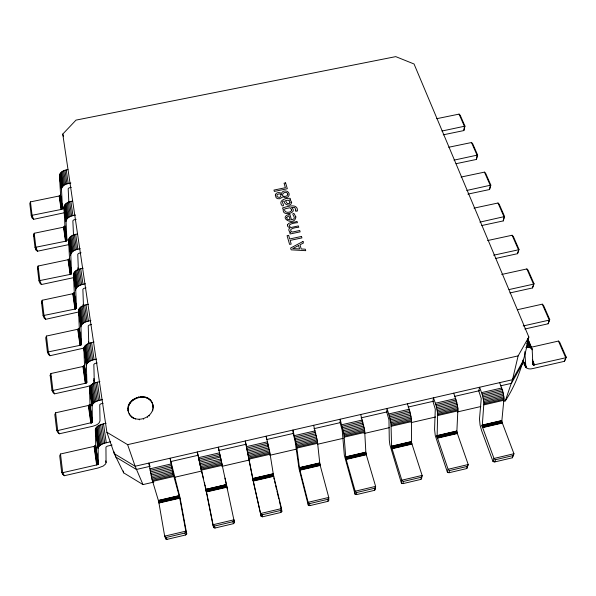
<?xml version="1.0" encoding="UTF-8"?>
<svg xmlns="http://www.w3.org/2000/svg" width="596" height="596" viewBox="0 0 596 596"><rect width="100%" height="100%" fill="white"/><g stroke="black" fill="none" stroke-linecap="round" stroke-linejoin="round"><path stroke-width="0.89" d="M355.06 494.211L344.339 455.262L342.238 430.573L340.152 422.668L340.167 419.226L344.011 434.976L345.814 458.175L355.171 491.208L355.06 494.211L356.557 494.583L374.593 490.322L375.398 489.405L375.622 486.381L365.914 453.496L364.633 430.215L360.714 414.511M401.436 483.259L401.816 480.197L391.587 447.201L391.028 424.128L389.598 416.857L387.027 408.476L386.73 411.978L388.957 419.815L389.292 439.982L389.858 444.676L401.436 483.259L402.993 483.617L420.88 479.393L421.603 478.491L422.11 475.414L411.583 442.865L411.478 419.405L410.063 412.149L407.403 403.805M447.432 472.39L448.088 469.283L468.218 464.537L467.331 466.377L449.511 470.587L448.088 469.283L437.114 436.92L437.665 413.363L436.272 406.114L433.501 397.823L432.927 401.369L435.289 409.139L434.566 429.478L435.289 435.602L447.432 472.39L449.049 472.732L466.795 468.545L468.218 464.537L456.834 432.011L457.944 408.685L456.573 401.443L453.712 393.189M493.056 461.617L493.987 458.458L513.946 453.742L513.059 455.582L495.388 459.754L493.987 458.458L482.216 426.416L483.915 402.687L482.559 395.461L479.594 387.251L478.744 390.849L481.248 398.553L479.482 419.048L480.085 425.179L481.724 430.93L493.056 461.617L494.732 461.945L512.337 457.78L513.946 453.742L501.78 421.543L504.037 398.046L502.696 390.834L499.642 382.654M356.557 494.583L356.639 492.512L355.171 491.208L375.622 486.381L374.75 488.236L374.593 490.322M60.583 194.765L59.19 195.995L30.463 201.88L29.8 203.452L31.223 215.469L61.068 209.479L62.319 208.764L60.583 194.765L59.481 175.969C59.637 171.775 64.45 170.061 67.974 169.569M152.956 405.168L152.777 404.602C155.593 417.252 135.575 425.104 129.183 413.751L129.384 414.309C120.466 397.13 153.85 388.167 153.12 408.342M62.468 208.421L61.455 188.716L59.533 175.112M64.964 225.951L63.534 227.18L34.203 233.267L33.525 234.869L35.008 247.407L65.493 241.246L66.774 240.531L64.964 225.951L63.928 207.445C64.167 203.206 69.091 201.59 72.63 201.053M66.923 240.195L66 220.811L63.988 206.596M69.531 258.508L68.071 259.729L38.107 266.032L37.414 267.664L38.963 280.761L70.112 274.421L71.423 273.698L69.531 258.508L68.585 240.33C68.905 236.053 73.941 234.533 77.495 233.945M71.58 273.37L70.753 254.358L68.644 239.495M74.306 292.517L72.801 293.724L42.182 300.257L41.474 301.926L43.098 315.619L74.94 309.086L76.281 308.363L74.306 292.517L73.442 274.711C73.926 270.197 79.41 268.908 83.12 268.237M76.444 308.043L75.714 289.447L73.517 273.899M79.298 328.076L77.756 329.275L46.451 336.055L45.721 337.753L47.419 352.08L79.991 345.345L81.369 344.63L79.298 328.076L78.538 310.71C79.141 306.173 84.721 304.996 88.461 304.258M81.54 344.309L80.922 326.206L78.612 309.913M84.52 365.303L82.941 366.495L50.913 373.528L50.168 375.264L51.949 390.268L52.932 390.484L85.28 383.325L86.688 382.61L84.52 365.303L83.872 348.429C84.617 343.877 90.294 342.827 94.064 342.015M86.867 382.297L86.375 364.745L83.954 347.654M89.996 404.312L88.372 405.489L55.592 412.805L54.825 414.57L56.694 430.312L57.708 430.58L92.276 422.422L89.996 404.312L89.467 388.003C90.376 383.444 96.135 382.52 99.942 381.634M51.949 390.268L53.051 392.6L54.527 393.844L86.696 386.715C89.638 385.925 93.728 384.643 94.25 381.157L93.848 364.372L94.891 363.478L97.148 362.934M92.454 422.117L92.097 405.198L89.564 387.251M402.993 483.617L403.268 481.501L401.816 480.197L422.11 475.414L420.88 479.393M95.74 445.234L94.071 446.389L60.501 454.003L59.712 455.806L61.671 472.337L62.722 472.673L96.649 464.925L98.251 464.068L95.74 445.234L95.345 429.574C96.44 425.022 102.274 424.218 106.11 423.257M443.223 134.83L463.837 130.576L464.448 126.404L459.069 114.112L436.741 118.686M98.325 463.919L98.116 447.708L95.449 428.844M459.069 114.112L460.209 115.266L464.977 126.143L463.837 130.576M112.048 445.056L107.347 446.136L105.946 447.104L106.051 462.608L105.596 463.979L103.294 466.005L98.064 468.002L64.338 475.72L62.796 474.446L61.671 472.337M128.438 412.007L128.639 412.566C124.579 399.313 146.512 390.723 152.367 403.38L152.189 402.814M456.082 163.691L476.428 159.445L477.113 155.325L471.51 142.526L448.743 147.249M471.51 142.526L472.665 143.696L477.634 155.027L476.428 159.445M467.897 194.117L489.547 189.528L490.314 185.483L484.473 172.132L461.103 177.049M484.473 172.132L485.651 173.317L490.828 185.132L489.547 189.528M481.829 225.519L503.233 220.922L504.089 216.944L497.995 203.012L474.006 208.131M449.049 472.732L449.511 470.587M497.995 203.012L499.187 204.212L504.596 216.542L503.233 220.922M503.508 401.294L505.319 400.877C517.984 381.663 524.435 359.373 528.838 337.008L414.049 63.988L395.751 56.627L75.997 120.116L62.759 134.085L106.9 432.301L114.298 453.69L123.663 472.844L142.988 484.593L153.857 482.082M528.838 337.008L518.133 355.879L512.493 379.704L505.319 400.877M495.455 258.508L517.529 253.695L518.974 249.344L513.327 236.463L512.106 235.249L487.617 240.546M518.974 249.344L517.529 253.695M466.795 468.545L467.331 466.377M152.926 409.616L152.613 410.89L152.427 410.331M509.923 292.941L532.466 287.95L534.001 283.636L528.093 270.167L526.857 268.938L501.713 274.458M534.001 283.636L532.466 287.95M494.732 461.945L495.388 459.754M61.455 188.716C62.55 184.7 67.273 183.568 70.857 182.994M524.845 329.022L548.096 323.784L549.728 319.516L543.545 305.42L542.285 304.169L517.35 309.734M549.728 319.516L548.096 323.784M66 220.811C67.192 216.765 72.004 215.692 75.625 215.074M512.337 457.78L513.059 455.582M70.753 254.358C71.997 250.432 76.646 249.337 80.222 248.696M75.714 289.447C77.085 285.514 81.808 284.486 85.422 283.793M523.139 360.595C524.294 367.203 527.087 370.302 533.383 368.425L564.464 361.318L566.2 357.101L559.726 342.327L558.437 341.068L531.029 347.282M566.2 357.101L564.464 361.318M80.922 326.206C82.419 322.265 87.21 321.304 90.875 320.559M86.375 364.745C88.022 360.811 92.879 359.917 96.597 359.112M92.097 405.198C93.907 401.279 98.824 400.452 102.601 399.588M185.617 534.97L184.969 533.033L185.818 531.163L179.634 497.556L173.302 474.371L170.069 458.235L180.134 498.167L186.742 533.964L185.617 534.97L166.969 539.373L165.733 538.926L164.675 536.147L158.67 501.43L151.987 479.288L148.829 463.107L149.983 466.34M233.446 523.675L233.006 521.694L233.863 519.824L212.891 524.771L213.651 527.609L214.955 528.041L233.446 523.675L234.489 522.685L226.882 486.887L206.283 491.685L212.891 524.771L214.441 526.082L214.955 528.041M261.175 516.382L252.972 479.475L245.291 440.98L253.821 484.086L261.175 516.382L262.545 516.799L280.88 512.463L280.642 510.452L281.506 508.582L273.46 475.027L269.764 452.111L266.181 436.19L266.509 438.716M308.311 505.252L308.132 502.301L299.55 468.627L296.607 445.92L292.927 430.059L293.195 433.456L295.139 441.427L299.08 468.866L308.311 505.252L309.749 505.646L327.934 501.348L327.889 499.299L328.761 497.437L319.873 464.217L317.392 441.122L313.645 425.306M98.116 447.708C100.463 443.275 106.386 442.895 110.677 441.74M523.303 360.505L512.493 379.704L135.128 466.243L114.298 453.69L114.022 451.85M522.208 364.208L511.45 383.34L500.58 385.835M327.934 501.348L328.813 500.409L328.761 497.437L308.132 502.301L309.629 503.605L309.749 505.646M280.88 512.463L281.841 511.502L281.506 508.582L260.705 513.491L262.233 514.795L262.545 516.799M504.596 216.542L479.892 222.137M490.828 185.132L466.743 190.467M477.634 155.027L454.003 160.153M464.977 126.143L441.934 131.038M64.867 212.63L33.614 219.328L32.288 218.158L31.223 215.469M78.925 311.924L45.601 319.329L44.186 318.115L43.098 315.619M84.036 348.064L49.96 355.73L48.522 354.501L47.419 352.08M72.809 277.818L41.429 284.53L40.044 283.331L38.963 280.761M68.153 244.747L37.436 251.229L36.08 250.044L35.008 247.407M186.742 533.964L185.818 531.163L164.675 536.147L166.247 537.458L184.969 533.033M214.441 526.082L233.006 521.694M262.233 514.795L280.642 510.452M309.629 503.605L327.889 499.299M356.639 492.512L374.75 488.236M403.268 481.501L421.23 477.262M158.417 500.439L179.187 495.604M198.118 455.284L197.261 451.999L205.791 489.413L226.391 484.623L220.587 457.735M252.779 478.476L273.214 473.723M299.378 467.637L319.65 462.913M345.613 456.871L365.72 452.193M391.468 446.203L411.419 441.562M436.965 435.616L456.752 431.012M482.089 425.112L501.72 420.545M158.476 500.633L179.247 495.805M205.791 489.413L226.391 484.623M252.816 478.677L273.244 473.924M299.408 467.838L319.68 463.114M345.628 457.08L365.735 452.401M391.483 446.404L411.426 441.763M436.965 435.818L456.752 431.213M482.082 425.32L501.713 420.754M158.536 500.863L179.299 496.036M206.283 491.685L205.888 489.845L226.435 484.816M252.86 478.916L273.288 474.155M299.445 468.069L319.709 463.353M345.658 457.311L365.765 452.632M391.505 446.642L411.441 442.001M436.98 436.056L456.76 431.452M482.089 425.551L501.72 420.985M158.603 501.132L179.366 496.304M205.948 490.113L226.487 485.055M252.913 479.177L273.34 474.423M299.497 468.337L319.754 463.621M345.702 457.579L365.802 452.9M391.542 446.911L411.478 442.269M437.01 436.324L456.789 431.72M482.119 425.82L501.743 421.253M158.67 501.43L179.433 496.595M206.015 490.404L226.607 485.613M252.972 479.475L273.4 474.721M299.55 468.627L319.814 463.912M345.755 457.87L365.855 453.191M391.587 447.201L411.523 442.56M437.054 436.615L456.834 432.011M482.164 426.118L501.78 421.543M158.737 501.735L179.5 496.9M206.082 490.717L226.674 485.919L226.547 485.315M253.039 479.78L273.46 475.027M299.617 468.933L319.873 464.217M345.814 458.175L365.914 453.496M391.647 447.507L411.583 442.865M437.114 436.92L456.894 432.316M482.216 426.416L501.839 421.849M158.812 502.063L179.567 497.228M206.149 491.037L226.674 485.919M253.106 480.1L273.534 475.347M299.684 469.261L319.948 464.537M345.889 458.495L365.989 453.817M391.721 447.827L411.657 443.186M437.188 437.24L456.961 432.629M482.291 426.736L501.914 422.162M158.871 502.391L179.634 497.556M206.216 491.365L226.808 486.567M253.181 480.428L273.601 475.668M299.758 469.581L320.022 464.858M345.963 458.816L366.063 454.137M391.796 448.14L411.739 443.498M437.27 437.553L457.043 432.942M482.373 427.049L501.996 422.475M158.938 502.719L179.701 497.876M253.248 480.748L273.676 475.988M299.833 469.894L320.097 465.178M346.045 459.129L366.145 454.45M391.885 448.453L411.821 443.811M437.36 437.859L457.139 433.255M482.469 427.354L502.093 422.788M158.99 503.024L179.754 498.189M206.35 491.998L226.942 487.2M253.322 481.054L273.75 476.293M299.907 470.199L320.179 465.476M346.127 459.434L366.227 454.748M391.974 448.751L411.918 444.109M437.449 438.157L457.236 433.545M482.566 427.645L502.197 423.078M150.356 471.905L171.693 466.996M199.004 460.715L220.162 455.843M247.251 449.615L268.23 444.787M295.095 438.604L315.902 433.813M342.544 427.682L363.18 422.937M389.598 416.857L410.063 412.149M436.272 406.114L456.573 401.443M482.559 395.461L502.696 390.834M150.669 473.485L172.013 468.568M199.332 462.28L220.453 457.095M247.593 451.165L268.58 446.337M295.445 440.146L316.26 435.356M342.909 429.217L363.553 424.464M389.978 418.377L410.45 413.669M436.659 407.634L456.968 402.956M482.961 396.973L503.106 392.332M150.997 475.049L172.341 470.132M199.66 463.837L220.825 458.957M247.921 452.714L268.908 447.879M295.78 441.688L316.595 436.898M343.244 430.752L363.888 425.998M390.32 419.912L410.793 415.196M437.002 409.154L457.311 404.475M483.311 398.486L503.449 393.844M151.332 476.562L172.669 471.645M199.988 465.342L221.153 460.47L219.835 454.308L198.691 459.173M248.241 454.219L269.228 449.384M296.093 443.193L316.901 438.395M343.549 432.249L364.186 427.496M390.611 421.402L411.084 416.686M437.293 410.644L457.594 405.958M483.587 399.968L503.724 395.327M151.667 477.985L172.996 473.068M200.301 466.765L221.451 461.885L221.153 460.47M248.539 455.642L269.511 450.807M296.368 444.609L317.169 439.811M343.803 433.665L364.439 428.911M390.849 422.817L411.315 418.094M437.509 412.052L457.803 407.373M483.788 401.376L503.918 396.735M151.987 479.288L173.302 474.371M200.599 468.076L221.734 463.196L221.451 461.885M248.8 456.953L269.764 452.111M296.607 445.92L317.392 441.122M344.011 434.976L364.633 430.215M391.028 424.128L411.478 419.405M437.665 413.363L457.944 408.685M483.915 402.687L504.037 398.046M152.293 480.436L173.592 475.519M200.859 469.223L221.98 464.344L221.734 463.196M249.024 458.1L269.973 453.265M296.793 447.075L317.564 442.277M344.16 436.138L364.767 431.377M391.147 425.291L411.575 420.575M437.74 414.533L458.011 409.854M483.959 403.857L504.06 399.223M152.576 481.397L173.853 476.487M201.098 470.192L222.196 465.32L221.98 464.344M249.21 459.076L270.137 454.249M296.927 448.058L317.683 443.268M344.257 437.129L364.834 432.376M391.192 426.289L411.605 421.573M437.747 415.531L457.989 410.86M483.915 404.87L504 400.229M174.695 477.269L201.865 470.989M221.794 466.385L249.873 459.896M269.802 455.292L296.07 449.22M317.81 444.199L343.177 438.336M364.007 433.523L389.374 427.667M411.113 422.638L435.572 416.991M457.311 411.97L480.86 406.524M527.855 338.908L532.161 349.181L532.884 364.536L533.681 364.99L565.746 357.756L558.437 341.068M149.961 466.34L136.372 469.462L115.661 456.961L115.244 454.204M170.799 461.557L197.984 455.314M218.821 450.531L245.999 444.288M266.837 439.505L293.113 433.471M313.95 428.688L340.219 422.653M361.057 417.87L387.333 411.836M408.171 407.053L433.538 401.227M454.375 396.444L479.743 390.618M149.805 468.866L171.112 463.971M198.394 457.698L219.522 452.841M246.58 446.627L267.537 441.807M294.364 435.639L315.15 430.863M341.761 424.747L362.368 420.009M388.763 413.944L409.206 409.251M435.378 403.231L455.657 398.575M481.613 392.608L501.728 387.981M150.065 470.356L171.387 465.454M246.908 448.08L267.88 443.26M294.729 437.084L315.53 432.301M342.156 426.177L362.778 421.439M389.188 415.367L409.646 410.659M435.84 404.639L456.126 399.968M482.104 393.993L502.234 389.367M106.9 432.301L127.619 444.653L518.133 355.879M523.184 325.96L549.259 320.104L542.285 304.169M56.694 430.312L57.812 432.532L59.317 433.791L92.238 426.386C95.196 425.551 99.361 424.382 100.009 420.903L99.748 404.714L100.821 403.835L103.138 403.268M509.044 289.567L533.517 284.15L526.857 268.938M493.63 255.215L518.483 249.799L512.106 235.249M91.449 324.5L89.244 325.029L88.23 325.93L88.752 343.251L88.499 341.471M86.01 287.846L83.857 288.36L82.874 289.269L83.47 306.12M81.078 252.786L78.709 253.337L77.756 254.261L78.381 269.742M76.117 219.335L73.792 219.872L72.861 220.796L73.524 235.658M71.356 187.323L69.091 187.844L68.182 188.776L68.831 202.282M525.821 347.662C527.922 347.453 530.865 347.095 532.161 349.181M129.742 414.831L132.908 417.975M524.763 351.729L525.903 367.33M64.338 475.72L62.722 472.673L60.501 454.003M59.317 433.791L57.708 430.58L55.592 412.805M54.527 393.844L52.932 390.484L50.913 373.528M50.168 375.264L50.906 376.836M49.96 355.73L48.38 352.236L46.451 336.055M142.988 484.593L135.128 466.243L127.619 444.653M45.601 319.329L44.029 315.724L42.182 300.257M41.474 301.926L42.197 303.61M527.631 338.692L532.295 349.815M41.429 284.53L39.872 280.82L38.107 266.032M527.639 339.601L531.23 348.176M527.587 340.972L530.462 347.833M526.998 341.597L529.509 347.602M526.611 343.207L528.406 347.498M532.392 359.85L534.5 364.901M526.484 345.881L527.162 347.52M532.459 360.751L534.21 364.953M532.533 361.623L533.934 364.983M532.63 362.465L533.681 364.99M532.407 362.45L533.45 364.968M532.556 363.247L533.256 364.923M532.399 363.18L533.1 364.856M37.414 267.664L37.95 268.96M524.398 362.375L526.469 367.419M522.997 359.991L526.261 367.836M37.436 251.229L35.894 247.422L34.203 233.267M33.525 234.869L34.33 236.865M33.614 219.328L32.08 215.447L30.463 201.88M166.247 537.458L166.969 539.373M128.006 408.238L128.207 408.804M130.248 415.323L130.45 415.874M128.043 410.152L128.244 410.711M128.326 406.308L128.535 406.874M131.619 416.678L131.82 417.237M129.004 404.431L129.205 404.997M133.251 417.789L133.452 418.34M135.091 418.608L135.292 419.159M130.002 402.665L130.204 403.231M131.306 401.041L131.5 401.607M132.863 399.611L133.057 400.177M139.188 419.293L139.382 419.852M134.644 398.419L134.838 398.992M136.581 397.51L136.775 398.076M143.442 418.675L143.636 419.226M138.637 396.884L138.831 397.457M147.354 416.798L147.54 417.356M140.745 396.578L140.932 397.145M142.839 396.586L143.033 397.16M149.037 415.464L149.216 416.023M144.873 396.929L145.059 397.495M146.787 397.577L146.966 398.143M148.516 398.523L148.702 399.089M150.021 399.73L150.199 400.296M151.257 401.175L151.436 401.741M153.023 406.487L153.202 407.053M62.759 134.085L63.504 136.7M200.457 466.228L199.511 462.258M200.882 467.979L203.452 478.499M274.555 481.136L275.203 483.818M275.628 485.598L276.484 489.174M276.916 490.962L278.846 499.001M279.271 500.782L281.841 511.502M204.517 482.879L204.741 483.81M267.962 445.152L268.185 446.106M273.788 477.918L274.13 479.348M204.994 484.906L205.277 486.157M233.863 519.824L234.489 522.685M219.052 450.479L218.322 447.164L220.311 456.439M225.02 478.119L227.3 488.757M205.575 487.528L205.888 488.981M206.209 490.493L206.529 492.013M199.377 461.602L198.282 456.096M206.842 493.525L207.132 494.978M207.311 495.879L213.651 527.609M165.256 536.177L165.733 538.926M123.379 471.004L123.663 472.844M66.238 169.92L68.235 183.531M70.857 201.411L72.943 215.633M75.685 234.325L77.867 249.188M80.736 268.744L83.023 284.307M86.025 304.787L88.417 321.088M91.568 342.558L94.079 359.664M97.386 382.2L100.024 400.162M103.495 423.845L106.267 442.739M64.964 170.247L66.946 183.859M69.561 201.746L71.632 215.968M74.358 234.668L76.526 249.538M79.38 269.094L81.645 284.665M84.632 305.145L87.016 321.453M90.145 342.931L92.641 360.044M95.926 382.58L98.549 400.549M101.998 424.24L104.754 443.141M63.765 170.694L65.739 184.313M68.331 202.2L70.395 216.422M73.099 235.122L75.26 250M77.83 267.865L80.348 285.126M83.112 304.347L85.682 321.929M88.797 343.408L91.277 360.52M93.863 378.505L94.25 381.157M94.548 383.064L97.148 401.041M100.582 424.732L103.324 443.625M105.797 460.85L106.051 462.608M93.9 380.121L94.153 381.887M62.669 171.246L64.629 184.864M67.206 202.759L69.263 216.981M71.952 235.688L74.098 250.558M76.914 270.122L79.164 285.693M82.114 306.18L84.468 322.496M87.56 343.974L90.026 361.087M93.274 383.638L95.867 401.607M99.279 425.298L102.005 444.199M61.701 171.901L63.653 185.52M66.216 203.407L68.257 217.637M70.939 236.336L73.07 251.214M75.878 270.778L78.106 286.341M81.049 306.828L83.388 323.144M86.465 344.622L88.916 361.735M92.149 384.278L94.727 402.248M98.124 425.939L100.836 444.832M60.889 172.631L62.826 186.25M65.381 204.137L67.415 218.367M70.082 237.059L72.205 251.937M74.999 271.493L77.219 287.063M80.14 307.543L82.472 323.859M85.533 345.33L87.977 362.442M91.195 384.979L93.758 402.948M97.141 426.632L99.837 445.525M60.241 173.421L62.178 187.04M64.726 204.927L66.745 219.149M69.404 237.841L71.52 252.711M74.299 272.268L76.511 287.831M79.424 308.311L81.741 324.619M84.796 346.09L87.232 363.188M90.436 385.724L92.991 403.686M96.358 427.354L99.04 446.24M59.786 174.256L61.716 187.867M64.256 205.754L66.268 219.969M68.92 238.661L71.028 253.524M73.8 273.08L76.005 288.635M78.91 309.108L81.22 325.409M84.267 346.865L86.688 363.962M89.884 386.484L92.432 404.438M95.785 428.099L98.467 446.978M59.481 175.969L61.403 189.573M63.928 207.445L65.94 221.652M68.585 240.33L70.686 255.177M73.442 274.711L75.64 290.259M78.538 310.71L80.84 326.995M83.872 348.429L86.286 365.512M89.467 388.003L92 405.936M95.345 429.574L98.012 448.423M60.524 195.115L62.416 208.593M64.897 226.294L66.871 240.367M69.464 258.843L71.527 273.534M74.232 292.845L76.385 308.207M79.223 328.403L81.473 344.473M84.438 365.616L86.8 382.453M89.914 404.617L92.387 422.273M95.651 445.532L98.251 464.068M60.427 195.279L62.319 208.764M64.8 226.465L66.774 240.531M69.359 259.007L71.423 273.698M74.127 293.009L76.281 308.363M79.112 328.56L81.369 344.63M84.334 365.773L86.688 382.61M89.802 404.773L92.276 422.422M95.531 445.681L98.131 464.217M60.293 195.443L62.185 208.92M64.666 226.622L66.633 240.687M69.225 259.171L71.282 273.855M73.986 293.165L76.139 308.519M78.97 328.716L81.22 344.786M84.178 365.929L86.539 382.759M89.646 404.922L92.112 422.571M95.375 445.823L97.968 464.358M60.129 195.592L62.014 209.069M64.495 226.771L66.461 240.836M69.047 259.312L71.103 274.004M73.807 293.314L75.953 308.668M78.784 328.858L81.026 344.928M83.991 366.071L86.346 382.9M89.445 405.064L91.918 422.713M95.174 445.964L97.766 464.5M59.928 195.726L61.813 209.203M64.286 226.905L66.253 240.97M68.838 259.446L70.894 274.138M73.591 293.441L75.737 308.803M78.56 328.992L80.81 345.062M83.76 366.205L86.115 383.034M89.214 405.191L91.68 422.847M94.935 446.091L97.528 464.627M59.704 195.838L61.582 209.315M64.055 227.016L66.022 241.082M68.6 259.565L70.648 274.249M73.345 293.56L75.491 308.914M78.314 329.111L80.557 345.173M83.507 366.316L85.861 383.146M88.953 405.31L91.419 422.959M94.667 446.21L97.252 464.746M59.451 195.928L61.336 209.405M63.802 227.113L65.761 241.179M68.339 259.655L70.388 274.346M73.084 293.657L75.223 309.011M78.039 329.201L80.281 345.27M83.231 366.413L85.578 383.25M88.67 405.407L91.136 423.056M94.377 446.307L96.962 464.843M59.19 195.995L61.068 209.479M63.534 227.18L65.493 241.246M68.071 259.729L70.112 274.421M72.801 293.724L74.94 309.086M77.756 329.275L79.991 345.345M82.941 366.495L85.28 383.325M88.372 405.489L90.83 423.138M94.071 446.389L96.649 464.925M32.065 216.318L32.288 218.158M35.872 248.256L36.08 250.044M48.306 352.713L48.522 354.501M62.58 472.613L62.796 474.446M275.33 195.063L276.06 197.544A3.844 3.04 -4.2 0 0 277.714 198.662C281.2 199.869 281.938 194.996 285.119 197.783C288.047 198.163 290.595 194.661 288.397 192.285C286.557 190.131 282.169 190.504 281.454 193.506C279.621 191.83 275.762 192.299 275.33 195.063M295.862 216.929C294.782 227.061 276.879 217.205 289.835 214.225L291.444 219.708C298.484 218.896 289.76 213.226 294.044 213.495L295.862 216.929M287.421 224.915L287.793 226.532L289.932 227.985C287.793 229.013 288.896 231.889 290.848 232.373L289.738 232.611L290.133 233.967L300.138 231.844L299.736 230.488L292.271 232.075C286.609 228.775 296.793 227.277 298.775 227.277L298.38 225.929L290.975 227.523C285.26 224.252 295.422 222.71 297.426 222.733L297.031 221.392C294.23 222.8 289.03 221.518 287.421 224.915M286.691 217.376L287.22 219.186L290.163 219.976L288.941 215.782L286.691 217.376M295.825 210.194L295.72 211.334L297.456 210.969C298.052 202.588 286.572 206.812 282.571 207.915L282.936 209.151L283.383 209.144C281.208 217.287 298.931 212.914 291.496 207.438L294.811 207.475L295.825 210.194M291.668 202.558C290.9 206.991 284.031 205.188 284.113 200.971C279.68 201.143 286.184 206.41 282.206 205.881C277.468 200.36 285.931 197.924 290.178 198.326L290.565 199.623L289.522 199.839L291.191 201.202L291.668 202.558M287.838 194.199C287.592 196.583 284.113 196.971 282.489 195.726C281.901 192.486 287.123 190.78 287.838 194.199M291.787 210.023C291.027 213.308 283.227 213.286 284.732 208.861L290.133 207.721L291.787 210.023M281.2 194.423L280.545 196.546A1.915 1.52 -4.3 0 1 279.189 197.41L277.073 196.762L276.961 194.706L279.055 193.842L281.2 194.423M290.006 202.588L289.373 203.512L287.391 203.668L285.432 200.696L288.151 200.122L289.663 201.359L290.006 202.588M302.991 241.469L290.632 248.033L291.153 249.836L305.726 250.67L305.286 249.188L301.226 248.994L299.989 244.8L303.453 243.004L302.991 241.469M298.581 245.53L292.733 248.577L299.579 248.912L298.581 245.53M301.501 236.456L289.708 238.966L288.658 235.323L287.078 235.658L289.596 244.412L291.183 244.077L290.125 240.411L301.934 237.893L301.501 236.456M285.588 182.868L284.061 183.188L285.395 187.703L273.966 190.079L274.354 191.435L287.324 188.731L285.588 182.868"/></g></svg>
